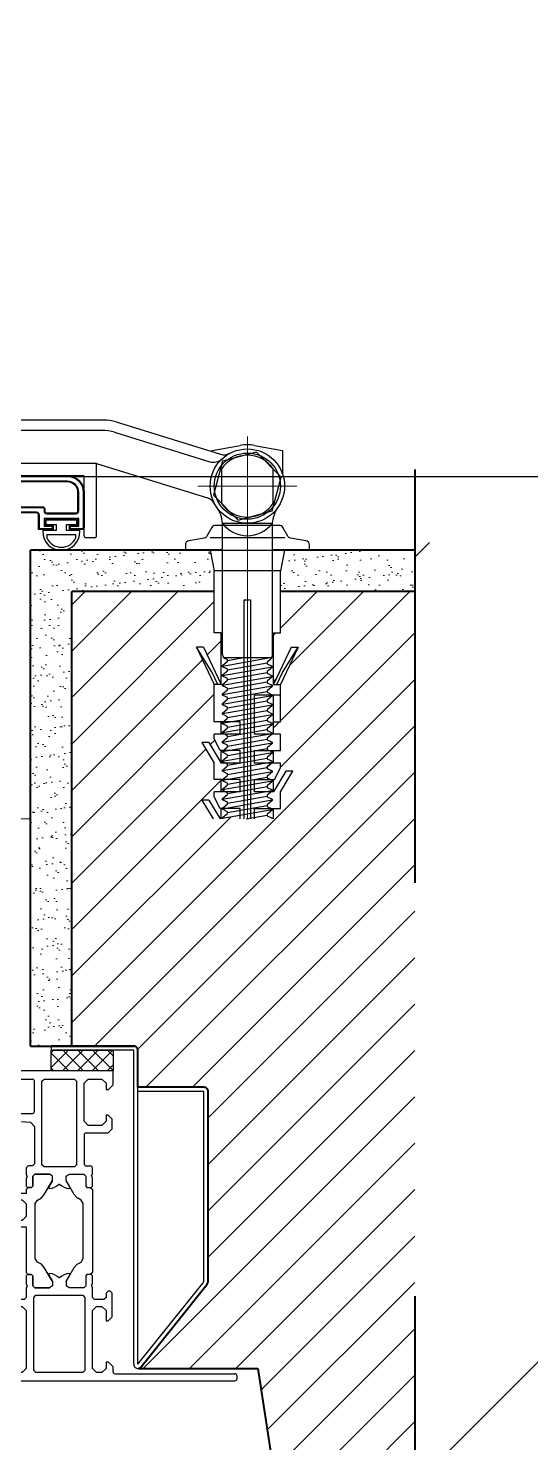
# Model space of a CAD drawing. Header units: millimetres. Extents: x 1251.1 to 1334.1, y 1577.6 to 1641.3.
# Drawn here: x 1278.0743 to 1278.1958, y 1620.3257 to 1620.668 of the extents above; entities that cross this region are included whole.
import ezdxf

# ---------------------------------------------------------------- set-up
doc = ezdxf.new("R2010")
doc.units = ezdxf.units.MM
doc.linetypes.add('ACAD_ISO02W100', pattern=[15, 12, -3])
doc.linetypes.add('TRATTOPUNTO', pattern=[1, 0.5, -0.25, 0, -0.25])
doc.layers.add('MONTANTI sezioni - windows structure section', color=2, linetype='Continuous')
doc.layers.add('MURATURA', color=140, linetype='Continuous')
for name, color, linetype, lineweight in [('MURATURA sezioni - section wall', 7, 'Continuous', 40), ('PROIEZIONI finissime - fine lines', 251, 'Continuous', 9), ('SEZIONI medie - small section', 2, 'Continuous', 25), ('TRATTEGGIO - hatch', 252, 'Continuous', 20)]:
    doc.layers.add(name, color=color, linetype=linetype, lineweight=lineweight)

# ---------------------------------------------------------------- blocks, each defined once
blk = doc.blocks.new('199120')
at = {"layer": 'MONTANTI sezioni - windows structure section', "linetype": 'Continuous'}
for p, q in [((-30, 74.49993897000002), (-30, 73.79992676)), ((26, 74.99993897000002), (-29.5, 74.99993897000002)), ((-0.5, 73.29992676), (-29.5, 73.29992676)), ((0, 72.79992676), (0, 71.59997558999999)), ((1.700012209999997, 71.99993897000002), (2.700012209999997, 72.99993897000002)), ((1.700012209999997, 70.5), (1.700012209999997, 71.99993897000002)), ((2.700012209999997, 72.99993897000002), (4, 72.99993897000002)), ((4, 72.99993897000002), (5, 71.99993897000002)), ((5, 71.99993897000002), (5, 65.99993897000002)), ((6.799987790000003, 72.49993897000002), (7.299987790000003, 72.99993897000002)), ((6.799987790000003, 54.79998778999999), (6.799987790000003, 72.49993897000002)), ((7.299987790000003, 72.99993897000002), (18.70001221, 72.99993897000002)), ((18.70001221, 72.99993897000002), (19.20001221, 72.49993897000002)), ((19.20001221, 72.49993897000002), (19.20001221, 54.79998778999999)), ((21, 71.99993897000002), (22, 72.99993897000002)), ((21, 66), (21, 71.99993897000002)), ((22, 72.99993897000002), (23.29998779, 72.99993897000002)), ((23.29998779, 72.99993897000002), (24.29998779, 71.99993897000002)), ((24.29998779, 71.99993897000002), (24.29998779, 70.49993897000002)), ((26, 71.59991455), (26, 74.99993897000002)), ((0, 71.59991455), (1.100036619999997, 70.49993897000002)), ((1.09997559, 70.5), (1.700012209999997, 70.5)), ((24.29998779, 70.5), (24.89996338, 70.5)), ((24.89996338, 70.5), (25.99993897, 71.60003661999997)), ((5, 66), (5, 65)), ((21, 65), (21, 66)), ((5, 65), (5, 58)), ((21, 58), (21, 65)), ((1.200012209999997, 60.5), (0.200012209999997, 59.5)), ((0.200012209999997, 59.5), (0.200012209999997, 53.80004882999998)), ((1.700012209999997, 60.5), (1.200012209999997, 60.5)), ((1.700012209999997, 58), (1.700012209999997, 60.5)), ((24.79998779, 60.5), (24.29998779, 60.5)), ((24.29998779, 60.5), (24.29998779, 58)), ((25.79998779, 59.5), (24.79998779, 60.5)), ((25.79998779, 53.79998778999999), (25.79998779, 59.5)), ((2.700012209999997, 57), (1.700012209999997, 58)), ((1.700012209999997, 54.79998778999999), (2.200012209999997, 55.29998778999999)), ((1.700012209999997, 53.79998778999999), (1.700012209999997, 54.79998778999999)), ((2.200012209999997, 55.29998778999999), (4.5, 55.29998778999999)), ((4, 57), (2.700012209999997, 57)), ((5, 58), (4, 57)), ((4.5, 55.29998778999999), (5, 54.79998778999999)), ((5, 54.79998778999999), (5, 52.5)), ((7.299987790000003, 54.29998778999999), (6.799987790000003, 54.79998778999999)), ((19.20001221, 54.79998778999999), (18.70001221, 54.29998778999999)), ((22, 57), (21, 58)), ((21, 54.79998778999999), (21.5, 55.29998778999999)), ((21, 52.5), (21, 54.79998778999999)), ((21.5, 55.29998778999999), (23.79998779, 55.29998778999999)), ((23.29998779, 57), (22, 57)), ((24.29998779, 58), (23.29998779, 57)), ((23.79998779, 55.29998778999999), (24.29998779, 54.79998778999999)), ((24.29998779, 54.79998778999999), (24.29998779, 53.79998778999999)), ((0.200012209999997, 53.79998778999999), (0.700012209999997, 53.29998778999999)), ((0.700012209999997, 53.29998778999999), (1.200012209999997, 53.29998778999999)), ((1.200012209999997, 53.29998778999999), (1.700012209999997, 53.79998778999999)), ((5, 52.5), (5.200012209999997, 51.77001953000001)), ((5.200012209999997, 51.77001953000001), (5, 51.50006103999999)), ((5, 51.5), (5, 49.59997558999999)), ((6.59997559, 52), (7.09997559, 52.5)), ((6.59997559, 52), (7.09997559, 52.5)), ((6.59997559, 49.59997558999999), (6.59997559, 52)), ((6.59997559, 49.59997558999999), (6.59997559, 52)), ((7.09997559, 52.5), (10.63995360999999, 52.5)), ((7.09997559, 52.5), (10.63995360999999, 52.5)), ((18.70001221, 54.29998778999999), (7.299987790000003, 54.29998778999999)), ((10.64001465, 52.5), (11.34002685999999, 52.04998778999999)), ((11.33996582, 50.96997069999998), (11.33996582, 52.04998778999999)), ((14.65997315, 52.04998778999999), (15.35998535, 52.5)), ((14.65997315, 50.96997069999998), (14.65997315, 52.04998778999999)), ((18.89996338, 52.5), (15.35992432, 52.5)), ((15.35998535, 52.5), (18.89996338, 52.5)), ((18.89996338, 52.5), (19.39996338, 52)), ((19.39996338, 52), (18.89996338, 52.5)), ((19.39996338, 52), (19.39996338, 49.59997558999999)), ((19.39996338, 49.59997558999999), (19.39996338, 52)), ((20.79998779, 52.22998046999999), (21, 52.5)), ((21, 51.5), (20.79998779, 52.22998046999999)), ((21, 49.59997558999999), (21, 51.5)), ((24.29998779, 53.79998778999999), (24.79998779, 53.29998778999999)), ((24.79998779, 53.29998778999999), (25.29998779, 53.29998778999999)), ((25.29998779, 53.29998778999999), (25.79998779, 53.79998778999999)), ((5, 49.59997558999999), (5.300048829999994, 49.29998778999999)), ((5, 48.79998778999999), (5.5, 49.29998778999999)), ((5, 28.70001221000001), (5, 48.79998778999999)), ((5.299987790000003, 49.29998778999999), (6.299987790000003, 49.29998778999999)), ((5.5, 49.29998778999999), (6.299987790000003, 49.29998778999999)), ((6.299987790000003, 49.29998778999999), (6.59997559, 49.59997558999999)), ((6.299987790000003, 49.29998778999999), (6.59997559, 49.59997558999999)), ((11.33996582, 50.96997069999998), (9.380004880000001, 47.56994629000002)), ((11.33996582, 50.96997069999998), (10.45996094, 49.44995117000002)), ((10.45996094, 49.44995117000002), (10.45996094, 49.14990233999998)), ((10.45996094, 49.15002442000002), (10.7199707, 49.00006103999999)), ((10.7199707, 49), (11.25994873, 49.14001465000001)), ((11.26000977, 49.14001465000001), (11.84997559, 49.38000488)), ((11.84997559, 49.38000488), (12.41998291, 49.70001221000001)), ((12.41998291, 49.69995117000002), (12.93994141, 50.07995605999997)), ((12.94000244, 50.07995605999997), (13.05999756, 50.07995605999997)), ((13.05999756, 50.07995605999997), (13.58001709, 49.69995117000002)), ((13.58001709, 49.69995117000002), (14.15002441, 49.37994385000002)), ((14.14996338, 49.38000488), (14.73999023, 49.14001465000001)), ((14.65997315, 50.96997069999998), (16.61999512, 47.56994629000002)), ((15.53997803, 49.44995117000002), (14.65997315, 50.96990966999999)), ((14.73999023, 49.14001465000001), (15.2800293, 49.00006103999999)), ((15.27996826, 49), (15.53997803, 49.15002442000002)), ((15.53997803, 49.15002442000002), (15.53997803, 49.45007323999999)), ((19.39996338, 49.59997558999999), (19.69995117, 49.29998778999999)), ((19.70001221, 49.29998778999999), (19.40002441, 49.59997558999999)), ((19.70001221, 49.29998778999999), (20.70001221, 49.29998778999999)), ((20.5, 49.29998778999999), (19.70001221, 49.29998778999999)), ((21, 48.79998778999999), (20.5, 49.29998778999999)), ((20.70001221, 49.29998778999999), (21, 49.59997558999999)), ((21, 37.69995117000002), (21, 48.79992676000001)), ((7.700012209999997, 46.25), (7.200012209999997, 45.39001465000001)), ((7.200012209999997, 45.39001465000001), (7.200012209999997, 32.11004638999998)), ((8.669982910000002, 46.77001953000001), (7.700012209999997, 46.25006103999999)), ((9.380004880000001, 47.56994629000002), (8.670043949999993, 46.76989745999998)), ((16.61999512, 47.56994629000002), (17.33001709, 46.76989745999998)), ((17.33001709, 46.77001953000001), (18.30004883, 46.25006103999999)), ((18.29999541999999, 46.25), (18.79999541999999, 45.39001465000001)), ((18.79999541999999, 45.39001465000001), (18.79999541999999, 32.11004638999998)), ((25.29998779, 37.69995117000002), (21, 37.69995117000002)), ((25.79998779, 37.19995117000002), (25.29998779, 37.69995117000002)), ((21, 35.19995117000002), (22, 36.19995117000002)), ((21, 32.20001221000001), (21, 35.20001221000001)), ((22, 36.19995117000002), (24.29998779, 36.19995117000002)), ((24.29998779, 36.19995117000002), (24.29998779, 35.19995117000002)), ((24.29998779, 35.19995117000002), (25.05999756, 35.39990233999998)), ((25.05999756, 35.40002442000002), (25.79998779, 36.37005614999998)), ((25.79998779, 36.36999512), (25.79998779, 37.20001221000001)), ((7.200012209999997, 32.10998534999999), (7.700012209999997, 31.25)), ((7.700012209999997, 31.25), (8.670043949999993, 30.72998046999999)), ((18.29998779, 31.25), (17.33001709, 30.72998046999999)), ((18.79998779, 32.10998534999999), (18.29998779, 31.25)), ((22, 31.20001221000001), (21, 32.20001221000001)), ((24.29998779, 31.20001221000001), (22, 31.20001221000001)), ((25.05999756, 32), (24.29998779, 32.20001221000001)), ((24.29998779, 32.20001221000001), (24.29998779, 31.20001221000001)), ((25.79998779, 31.02996825999998), (25.05999756, 32)), ((25.79998779, 30.20001221000001), (25.79998779, 31.03002930000002)), ((5.5, 28.20001221000001), (5, 28.70001221000001)), ((5.299987790000003, 28.20001221000001), (5, 27.90002442000002)), ((5, 27.89996337999997), (5, 26)), ((6.299987790000003, 28.20001221000001), (5.299987790000003, 28.20001221000001)), ((6.299987790000003, 28.20001221000001), (5.499938970000002, 28.20001221000001)), ((6.59997559, 27.89996337999997), (6.299987790000003, 28.19995117000002)), ((6.59997559, 27.89996337999997), (6.299987790000003, 28.19995117000002)), ((6.59997559, 25.5), (6.59997559, 27.89996337999997)), ((6.59997559, 25.5), (6.59997559, 27.89996337999997)), ((8.669982910000002, 30.72998046999999), (9.380004880000001, 29.92999268)), ((9.380004880000001, 29.92999268), (11.34002685999999, 26.52996825999998)), ((10.7199707, 28.5), (10.45996094, 28.34997558999999)), ((10.45996094, 28.34997558999999), (10.45996094, 28.04998778999999)), ((10.45996094, 28.04998778999999), (11.33996582, 26.52996825999998)), ((11.26000977, 28.35998534999999), (10.7199707, 28.5)), ((11.84997559, 28.11999512), (11.25994873, 28.35998534999999)), ((12.41998291, 27.79998778999999), (11.84997559, 28.11999512)), ((12.94000244, 27.41998290999999), (12.41998291, 27.79998778999999)), ((13.05999756, 27.41998290999999), (12.94000244, 27.41998290999999)), ((13.58001709, 27.79998778999999), (13.05999756, 27.41998290999999)), ((14.14996338, 28.11999512), (13.57995606, 27.79998778999999)), ((14.73999023, 28.35998534999999), (14.15002441, 28.11999512)), ((16.61999512, 29.92999268), (14.65997315, 26.52996825999998)), ((14.65997315, 26.52996825999998), (15.53997803, 28.04998778999999)), ((15.27996826, 28.5), (14.73999023, 28.35998534999999)), ((15.53997803, 28.34997558999999), (15.27996826, 28.5)), ((15.53997803, 28.04998778999999), (15.53997803, 28.34997558999999)), ((17.33001709, 30.72998046999999), (16.62005615, 29.92999268)), ((19.39996338, 27.89996337999997), (19.69995117, 28.19995117000002)), ((19.39996338, 27.89996337999997), (19.39996338, 25.5)), ((19.39996338, 25.5), (19.39996338, 27.89996337999997)), ((19.70001221, 28.20001221000001), (19.40002441, 27.90002442000002)), ((20.70001221, 28.20001221000001), (19.70001221, 28.20001221000001)), ((19.70001221, 28.20001221000001), (20.50006104, 28.20001221000001)), ((20.5, 28.20001221000001), (21, 28.70001221000001)), ((21, 27.89996337999997), (20.70001221, 28.19995117000002)), ((21, 28.70001221000001), (21, 29.70001221000001)), ((21, 29.70001221000001), (25.29998779, 29.70001221000001)), ((21, 26), (21, 27.89996337999997)), ((25.29998779, 29.70001221000001), (25.79998779, 30.20001221000001)), ((5, 26), (5.200012209999997, 25.26995849999997)), ((5.200012209999997, 25.26995849999997), (5, 25)), ((5, 25), (5, 23.5)), ((7.09997559, 25), (6.59997559, 25.5)), ((7.09997559, 25), (6.59997559, 25.5)), ((10.64001465, 25), (7.100036619999997, 25)), ((10.64001465, 25), (7.100036619999997, 25)), ((11.33996582, 25.44995117000002), (10.63995360999999, 24.99993897000002)), ((11.33996582, 25.44995117000002), (10.63995360999999, 24.99993897000002)), ((11.33996582, 26.52996825999998), (11.33996582, 25.44995117000002)), ((11.33996582, 26.52996825999998), (11.33996582, 25.44995117000002)), ((14.65997315, 26.52996825999998), (14.65997315, 25.44995117000002)), ((14.65997315, 25.44995117000002), (15.35998535, 24.99993897000002)), ((18.89996338, 25), (15.35992432, 25)), ((15.35998535, 25), (18.89996338, 25)), ((19.39996338, 25.5), (18.89996338, 25)), ((18.89996338, 25), (19.39996338, 25.5)), ((20.79998779, 25.72998046999999), (21, 26)), ((21, 25), (20.79998779, 25.72998046999999)), ((21, 23.5), (21, 25)), ((6.5, 23), (5.5, 23)), ((7, 15.5), (7, 22.5)), ((8.799987790000003, 22.69995117000002), (9.299987790000003, 23.19995117000002)), ((8.799987790000003, 2.5), (8.799987790000003, 22.69995117000002)), ((9.299987790000003, 23.19995117000002), (16.70001221, 23.19995117000002)), ((16.70001221, 23.19995117000002), (17.20001221, 22.69995117000002)), ((17.20001221, 22.69995117000002), (17.20001221, 2.499938970000017)), ((19, 22.5), (19.5, 23)), ((19, 13.42999268), (19, 22.5)), ((19.5, 23), (20.5, 23)), ((20.5, 23), (21, 23.5)), ((1.200012209999997, 15), (0.200012209999997, 14)), ((0.200012209999997, 14), (0.200012209999997, 11.69995117000002)), ((6.5, 15), (1.200012209999997, 15)), ((41.39996338, 15), (40.89996338, 14.29998778999999)), ((40.89996338, 14.29998778999999), (41.39996338, 13.79998778999999)), ((41.39996338, 13.79998778999999), (41.89996338, 13.79998778999999)), ((44.20001221, 15), (41.40002441, 15)), ((41.89996338, 13.79998778999999), (42.39996338, 13.29998778999999)), ((43.70001221, 12.5), (43.70001221, 14)), ((43.70001221, 14), (44.70001221, 14)), ((44.70001221, 14.5), (44.20001221, 15)), ((44.70001221, 14), (44.70001221, 14.5)), ((49.20001221, 15), (48.70001221, 14.5)), ((48.70001221, 14.5), (48.70001221, 14)), ((48.70001221, 14), (49.70001221, 14)), ((50.5, 15), (49.20001221, 15)), ((49.70001221, 14), (49.70001221, 12.5)), ((51, 14.5), (50.5, 15)), ((51, 0.5), (51, 14.5)), ((0.200012209999997, 11.69995117000002), (1.200012209999997, 10.69995117000002)), ((1.200012209999997, 10.69995117000002), (1.700012209999997, 10.69995117000002)), ((1.700012209999997, 12.19995117000002), (2.700012209999997, 13.19995117000002)), ((1.700012209999997, 10.69995117000002), (1.700012209999997, 12.19995117000002)), ((2.700012209999997, 13.19995117000002), (6, 13.19995117000002)), ((6, 13.19995117000002), (7, 12.19995117000002)), ((7, 12.19995117000002), (7, 2.999938970000017)), ((19.92999268, 12.42999268), (19, 13.42999268)), ((48.70001221, 10.29998778999999), (19.5, 10.29998778999999)), ((26, 12), (19.92999268, 12.42999268)), ((41.89996338, 12), (25.99993897, 12)), ((42.39996338, 12.5), (41.89996338, 12)), ((42.39996338, 13.29998778999999), (42.39996338, 12.5)), ((44.70001221, 11.5), (43.70001221, 12.5)), ((48.70001221, 11.5), (44.70001221, 11.5)), ((49.70001221, 12.5), (48.70001221, 11.5)), ((19, 9.799987789999989), (19, 2.5)), ((49.20001221, 2.5), (49.20001221, 9.799987789999989)), ((1.09997559, 4.5), (0, 3.399963379999974)), ((1.700012209999997, 4.5), (1.100036619999997, 4.5)), ((1.700012209999997, 3), (1.700012209999997, 4.5)), ((0, 3.399963379999974), (0, 0)), ((0, 0), (50.5, 0)), ((2.700012209999997, 2), (1.700012209999997, 3)), ((6, 2), (2.700012209999997, 2)), ((7, 3), (6, 2)), ((9.299987790000003, 2), (8.799987790000003, 2.5)), ((16.70001221, 2), (9.299987790000003, 2)), ((17.20001221, 2.5), (16.70001221, 2)), ((48.70001221, 2), (19.5, 2)), ((50.5, 0), (51, 0.5))]:
    blk.add_line(p, q, dxfattribs=at)
for centre, start, end in [((-29.5, 74.49993897000002), 90, 180), ((-29.5, 73.79992676), 180, 270), ((-0.5, 72.79992676), 0, 90), ((5.5, 23.5), 180, 270), ((6.5, 22.5), 0, 90), ((6.5, 15.5), 270, 0), ((19.5, 9.799987789999989), 90, 180), ((48.70001221, 9.799987789999989), 0, 90), ((19.5, 2.5), 180, 270), ((48.70001221, 2.5), 270, 0)]:
    blk.add_arc(centre, 0.5, start, end, dxfattribs=at)

msp = doc.modelspace()

# ---------------------------------------------------------------- hatches: boundary and pattern name
h = msp.add_hatch()
h.set_pattern_fill('GRASS', color=256, scale=0.05399999999999999)
h.set_pattern_definition([(90, (0, 0), (-0.9698676609599999, 0.9698676609599999), [0.257175, -1.68256032192]), (45, (0, 0), (-0.9698676610754683, 0.9698676610754684), [0.257175, -1.114425]), (135, (0, 0), (-0.9698676610754684, -0.9698676610754683), [0.257175, -1.114425])])
h.paths.add_polyline_path([(1288.156753483145, 1623.663419884172), (1271.814513092768, 1623.663419884172), (1271.653388966745, 1615.164947138083), (1275.156753483145, 1615.164947138083), (1275.156753483145, 1616.859523159729), (1275.156753483145, 1618.059523159729), (1275.156753483145, 1620.559523159729), (1288.156753483145, 1620.559523159729)])
h = msp.add_hatch()
h.set_pattern_fill('GRASS', color=256, scale=10)
h.set_pattern_definition([(90, (0, 0), (-179.6051224, 179.6051224), [47.625, -311.5852448]), (45, (0, 0), (-179.605122421383, 179.6051224213831), [47.625, -206.375]), (135, (0, 0), (-179.6051224213831, -179.605122421383), [47.625, -206.375])])
h.paths.add_polyline_path([(1288.156753483145, 1623.663419884172), (1271.814513092768, 1623.663419884172), (1271.653388966745, 1615.164947138083), (1275.156753483145, 1615.164947138083), (1275.156753483145, 1616.859523159729), (1275.156753483145, 1618.059523159729), (1275.156753483145, 1620.559523159729), (1288.156753483145, 1620.559523159729)])
at = {"layer": 'MURATURA', "linetype": 'ACAD_ISO02W100'}
h = msp.add_hatch(dxfattribs=at)
h.set_pattern_fill('ANSI35', color=3, scale=0.05)
h.set_pattern_definition([(45, (0, 0), (-0.2245064030267288, 0.2245064030267289), []), (45, (0.2245065000000001, 0), (-0.2245064030267288, 0.2245064030267289), [0.396875, -0.079375, 0, -0.079375])])
h.paths.add_polyline_path([(1275.456753483145, 1620.259523159729), (1275.156753483145, 1620.259523159729), (1275.156753483145, 1618.059523159729), (1275.456753483145, 1618.059523159729)])
h.paths.add_polyline_path([(1276.781753483145, 1620.559523159729), (1275.456753483145, 1620.559523159729), (1275.456753483146, 1620.259523159729), (1276.781753483145, 1620.259523159729)])
h.paths.add_polyline_path([(1280.158173709271, 1620.559523159729), (1278.167753483145, 1620.559523159729), (1278.167753483145, 1620.259523159729), (1279.606753483145, 1620.259523159729), (1280.158173709271, 1620.259523159729)])
h.paths.add_polyline_path([(1283.631753483143, 1620.559523159729), (1280.458173709271, 1620.559523159729), (1280.458173709271, 1620.259523159729), (1283.631753483143, 1620.259523159729)])
h.paths.add_polyline_path([(1285.781753483143, 1620.559523159729), (1283.931753483144, 1620.559523159729), (1283.931753483144, 1620.259523159729), (1285.781753483143, 1620.259523159729)])
h.paths.add_polyline_path([(1287.856753483143, 1620.559523159729), (1286.081753483143, 1620.559523159729), (1286.081753483143, 1620.259523159729), (1287.856753483143, 1620.259523159729)])
h.paths.add_polyline_path([(1280.383173709271, 1620.25952315973), (1280.233173709271, 1620.25952315973), (1280.233173709271, 1618.659523159729), (1280.383173709271, 1618.659523159729)])
h.paths.add_polyline_path([(1280.383173709271, 1617.45952315973), (1280.233173709272, 1617.45952315973), (1280.233173709272, 1615.859523159729), (1280.383173709271, 1615.85952315973)])
h.paths.add_polyline_path([(1280.383173709271, 1615.709523159729), (1280.233173709272, 1615.709523159729), (1280.233173709272, 1613.826963596457), (1280.383173709272, 1613.826963596457)])
h.paths.add_polyline_path([(1280.383173709271, 1615.85952315973), (1280.233173709272, 1615.859523159729), (1280.153173709272, 1615.859523159729), (1280.153173709272, 1615.709523159729), (1280.233173709271, 1615.709523159729), (1280.383173709271, 1615.709523159729)])
h.paths.add_polyline_path([(1281.508173709271, 1615.859523159729), (1280.383173709271, 1615.859523159729), (1280.383173709271, 1615.709523159729), (1281.508173709271, 1615.709523159729)])
h.paths.add_polyline_path([(1277.310609542106, 1615.859523159729), (1275.456753483145, 1615.859523159729), (1275.456753483145, 1615.709523159729), (1277.310609542106, 1615.709523159729)])
h.paths.add_polyline_path([(1278.176753483145, 1615.859523159729), (1277.310609542106, 1615.859523159729), (1277.310609542106, 1615.709523159729), (1278.176753483145, 1615.709523159729)])
h.paths.add_polyline_path([(1275.456753483145, 1616.859523159729), (1275.156753483145, 1616.859523159729), (1275.156753483145, 1615.934523159729), (1275.456753483145, 1615.934523159729)])
h.paths.add_polyline_path([(1283.856753483144, 1617.909523159729), (1286.931753483143, 1617.909523159729), (1286.931753483143, 1618.059523159729), (1286.909148277949, 1618.059523159729), (1286.909450120737, 1618.032856531348), (1286.91497027966, 1618.032919014694), (1286.915032763006, 1618.027398855775), (1286.870871491659, 1618.026898989009), (1286.826710220312, 1618.026399122243), (1286.826647736966, 1618.031919281162), (1286.848728372636, 1618.032169214545), (1286.848418750025, 1618.059523159729), (1286.006753483143, 1618.059523159729), (1286.006753483143, 1620.259523159729), (1285.856753483143, 1620.259523159729), (1285.856753483143, 1618.059523159729), (1283.856753483144, 1618.059523159729), (1283.856753483144, 1618.340201350647), (1283.856308598813, 1618.340200792494), (1283.856336302997, 1618.318118759736), (1283.850815794805, 1618.31811183369), (1283.850788090622, 1618.340193866449), (1283.795583008717, 1618.340124605991), (1283.7956107129, 1618.318042573232), (1283.790090204709, 1618.318035647187), (1283.790038154354, 1618.359523159729), (1283.706753483144, 1618.359523159729), (1283.706753483144, 1616.835528084625), (1283.790042139371, 1616.835528084625), (1283.795562651907, 1616.835528084625), (1283.795562651907, 1616.813446034488), (1283.850767777259, 1616.813446034488), (1283.850767777259, 1616.818966547012), (1283.850767777259, 1616.835528084625)])
h.paths.add_polyline_path([(1283.856753483144, 1620.259523159729), (1283.706753483144, 1620.259523159729), (1283.706753483144, 1619.159523159729), (1283.789034472005, 1619.159523159729), (1283.788995889475, 1619.190275941274), (1283.788940481108, 1619.234440006799), (1283.7944609893, 1619.234446932844), (1283.794488693483, 1619.212364900086), (1283.849693775388, 1619.212434160544), (1283.849686849342, 1619.217954668723), (1283.849666071204, 1619.234516193302), (1283.856753483144, 1619.23452508519)], flags=0)
h.paths.add_polyline_path([(1283.906555309423, 1610.859523159729), (1283.731753483145, 1610.859523159729), (1283.731753483145, 1610.559523159729), (1283.906555309423, 1610.559523159729)])
h.paths.add_polyline_path([(1280.383173709272, 1611.751262682027), (1280.153173709272, 1611.751262682027), (1280.153173709272, 1610.859523159729), (1280.383173709272, 1610.859523159729)])
h.paths.add_polyline_path([(1280.153173709272, 1612.02623653078), (1280.083173709272, 1612.02623653078), (1280.083173709272, 1611.751262682027), (1280.153173709272, 1611.751262682027)])
h.paths.add_polyline_path([(1280.153173709272, 1611.751262682027), (1280.083173709272, 1611.751262682027), (1280.083173709272, 1610.859523159729), (1280.153173709272, 1610.859523159729)])
h.paths.add_polyline_path([(1280.383173709272, 1612.02623653078), (1280.153173709272, 1612.02623653078), (1280.153173709272, 1611.751262682027), (1280.383173709272, 1611.751262682027)])
at = {"layer": 'TRATTEGGIO - hatch'}
h = msp.add_hatch(dxfattribs=at)
h.set_pattern_fill('AR-SAND', color=256, scale=9.99999999999999e-05, style=0)
h.set_pattern_definition([(37.50000000000001, (1271.22220995671, 1620.542858756383), (-0.0001600031295984044, 0.004894132373293419), [0, -0.003860799999999997, 0, -0.004317999999999996, 0, -0.004127499999999997]), (7.499999999999998, (1271.22220995671, 1620.542858756383), (0.004495232831380022, 0.007168251005683537), [0, -0.002082799999999999, 0, -0.003479799999999997, 0, -0.001333499999999999]), (327.5, (1271.21908575671, 1620.542858756383), (0.007909923702414572, 1.43718467854569e-05), [0, -0.001269999999999999, 0, -0.004571999999999996, 0, -0.005968999999999996]), (317.5, (1271.21908575671, 1620.542858756383), (0.007635564524722966, 0.00222929323257216), [0, -0.0006349999999999995, 0, -0.002997199999999997, 0, -0.003428999999999997])])
h.paths.add_polyline_path([(1278.084753483146, 1620.421717224021), (1278.074753483145, 1620.421717224021), (1278.074753483145, 1620.541717224021), (1278.118253483146, 1620.541717224021), (1278.119253483145, 1620.536717224021), (1278.119253483145, 1620.531717224021), (1278.084753483146, 1620.531717224021)])
h.paths.add_polyline_path([(1278.167753483145, 1620.541717224021), (1278.167753483145, 1620.531717224021), (1278.135253483145, 1620.531717224021), (1278.135253483145, 1620.536717224021), (1278.136253483145, 1620.541717224021), (1278.142253483145, 1620.541717224021)])
h = msp.add_hatch(dxfattribs=at)
h.set_pattern_fill('ANSI31', color=256, scale=0.0025, style=0)
h.set_pattern_definition([(45, (844.3292674097394, 841.381119670283), (-0.005612660075668221, 0.005612660075668221), [])])
h.paths.add_polyline_path([(1278.167753483145, 1620.289360570272), (1278.138140684804, 1620.289360570272), (1278.129753483145, 1620.343725070764), (1278.100878510805, 1620.343725070764, 0.1952256424290443), (1278.101534666018, 1620.344092921755), (1278.117534666018, 1620.364113553823, 0.1701742515066235), (1278.117753483145, 1620.364737856089), (1278.117753483145, 1620.41074850457, 0.4142135623730951), (1278.116753483145, 1620.41174850457), (1278.100753483145, 1620.41174850457), (1278.100753483145, 1620.420717224021, 0.4142135623730284), (1278.099753483145, 1620.421717224021), (1278.084753483146, 1620.421717224021), (1278.084753483146, 1620.531717224021), (1278.119253483145, 1620.531717224021), (1278.119253483145, 1620.521717224021), (1278.120953483146, 1620.521717224021), (1278.120953483146, 1620.509217224021), (1278.116653483145, 1620.518217224021), (1278.114953483145, 1620.518217224021), (1278.119253483145, 1620.509217224021), (1278.119253483145, 1620.500217224021), (1278.120953483146, 1620.500217224021), (1278.120953483146, 1620.497217224021), (1278.119253483145, 1620.497217224021), (1278.119253483145, 1620.496050557354), (1278.120653483145, 1620.493217224021), (1278.120953483146, 1620.493217224021), (1278.120953483146, 1620.490217224021), (1278.117953483145, 1620.495217224021), (1278.116253483145, 1620.495217224021), (1278.119253483145, 1620.490217224021), (1278.119253483145, 1620.486217224021), (1278.120953483146, 1620.486217224021), (1278.120953483146, 1620.483217224021), (1278.119253483145, 1620.483217224021), (1278.119253483145, 1620.482050557354), (1278.120653483145, 1620.479217224021), (1278.121253483145, 1620.479217224021), (1278.121253483145, 1620.479017224021), (1278.122453483145, 1620.478428816398), (1278.122453483145, 1620.478028816398), (1278.121253483145, 1620.477017224021), (1278.121253483145, 1620.476867224021), (1278.127253483146, 1620.477925185905), (1278.127253483146, 1620.476775185905), (1278.132053483145, 1620.477621555412), (1278.132053483145, 1620.477821555412), (1278.133253483145, 1620.478833147789), (1278.133253483145, 1620.479217224021), (1278.135253483145, 1620.479217224021), (1278.135253483145, 1620.483217224021), (1278.138253483145, 1620.488217224021), (1278.136553483145, 1620.488217224021), (1278.133553483145, 1620.483217224021), (1278.133553483145, 1620.486217224021), (1278.133853483145, 1620.486217224021), (1278.135253483145, 1620.489050557354), (1278.135253483145, 1620.490217224021), (1278.133553483145, 1620.490217224021), (1278.133553483145, 1620.493217224021), (1278.135253483145, 1620.493217224021), (1278.135253483145, 1620.497217224021), (1278.133553483145, 1620.497217224021), (1278.133553483145, 1620.500217224021), (1278.135253483145, 1620.500217224021), (1278.135253483145, 1620.509217224021), (1278.139553483145, 1620.518217224021), (1278.137853483145, 1620.518217224021), (1278.133553483145, 1620.509217224021), (1278.133553483145, 1620.521717224021), (1278.135253483145, 1620.521717224021), (1278.135253483145, 1620.531717224021), (1278.167753483145, 1620.531717224021)])
h = msp.add_hatch(dxfattribs=at)
h.set_pattern_fill('ANSI37', color=256, scale=0.0007999999999999992, angle=89.99999999999999, style=0)
h.set_pattern_definition([(135, (1279.101651677491, 1619.283144687991), (-0.00179605122421383, -0.001796051224213828), []), (225, (1279.101651677491, 1619.283144687991), (0.001796051224213828, -0.00179605122421383), [])])
h.paths.add_polyline_path([(1278.094753483145, 1620.420717224021), (1278.094753483145, 1620.415717224021), (1278.079753483145, 1620.415717224021), (1278.079753483145, 1620.420717224021)])

# ---------------------------------------------------------------- linework, layer by layer
at = {"layer": 'MONTANTI sezioni - windows structure section'}
for p, q in [((1278.092517511175, 1620.573217224021), (1278.027753483145, 1620.573217224021)), ((1278.092138819834, 1620.570717224021), (1278.038753483145, 1620.570717224021)), ((1278.0954790881, 1620.572768614607), (1278.120721293635, 1620.56494182407)), ((1278.095100396759, 1620.570268614606), (1278.118168172725, 1620.563116044267)), ((1278.118753483145, 1620.565872710804), (1278.125517001369, 1620.567065301551)), ((1278.118753483145, 1620.565551978381), (1278.118753483145, 1620.565872710804)), ((1278.128989964922, 1620.567065301551), (1278.135753483145, 1620.565872710804)), ((1278.135753483145, 1620.565872710804), (1278.135753483145, 1620.560175263912)), ((1278.090753483145, 1620.562717224021), (1278.067503483145, 1620.562717224021)), ((1278.090753483145, 1620.562717224021), (1278.117571852636, 1620.554401716082)), ((1278.090753483145, 1620.545217224021), (1278.090753483145, 1620.562717224021)), ((1278.087753483145, 1620.559717224021), (1278.069753483145, 1620.559717224021)), ((1278.087753483145, 1620.545217224021), (1278.087753483145, 1620.559717224021)), ((1278.121253483145, 1620.548217224021), (1278.133253483145, 1620.548217224021)), ((1278.121253483145, 1620.516440631617), (1278.121253483145, 1620.547629442002)), ((1278.133253483145, 1620.547629442002), (1278.133253483145, 1620.516098067858)), ((1278.090253483145, 1620.544717224021), (1278.088253483145, 1620.544717224021)), ((1278.136317712956, 1620.544717224021), (1278.118241286666, 1620.544717224021)), ((1278.118253483146, 1620.541717224021), (1278.119253483145, 1620.536717224021)), ((1278.136253483146, 1620.541717224021), (1278.135253483145, 1620.536717224021)), ((1278.119253483145, 1620.521717224021), (1278.119253483145, 1620.536717224021)), ((1278.135253483145, 1620.536717224021), (1278.119253483145, 1620.536717224021)), ((1278.135253483145, 1620.521717224021), (1278.135253483145, 1620.536717224021)), ((1278.126503483145, 1620.476717224021), (1278.126503483145, 1620.529717224021)), ((1278.126503483145, 1620.529717224021), (1278.128003483145, 1620.529717224021)), ((1278.128003483145, 1620.529717224021), (1278.128003483145, 1620.476717224021)), ((1278.120953483146, 1620.521717224021), (1278.119253483145, 1620.521717224021)), ((1278.120953483146, 1620.509217224021), (1278.120953483146, 1620.521717224021)), ((1278.133553483146, 1620.509217224021), (1278.133553483146, 1620.521717224021)), ((1278.133553483146, 1620.521717224021), (1278.135253483145, 1620.521717224021)), ((1278.116653483145, 1620.518217224021), (1278.114953483145, 1620.518217224021)), ((1278.114953483145, 1620.518217224021), (1278.119253483145, 1620.509217224021)), ((1278.118730037915, 1620.512091876829), (1278.114953483145, 1620.518217224021)), ((1278.116653483145, 1620.518217224021), (1278.120953483146, 1620.509217224021)), ((1278.137853483145, 1620.518217224021), (1278.133553483146, 1620.509217224021)), ((1278.139553483145, 1620.518217224021), (1278.135253483145, 1620.509217224021)), ((1278.135776928376, 1620.512091876829), (1278.139553483145, 1620.518217224021)), ((1278.137853483145, 1620.518217224021), (1278.139553483145, 1620.518217224021)), ((1278.121253483145, 1620.513667224021), (1278.132402790872, 1620.515633147789)), ((1278.121253483145, 1620.513817224021), (1278.122453483145, 1620.514828816398)), ((1278.121253483145, 1620.513517224021), (1278.121253483145, 1620.513817224021)), ((1278.122453483145, 1620.512928816398), (1278.121253483145, 1620.513517224021)), ((1278.121253483145, 1620.511367224021), (1278.133253483145, 1620.513483147789)), ((1278.121253483145, 1620.511517224021), (1278.122453483145, 1620.512528816398)), ((1278.133138835803, 1620.515633147789), (1278.121663593437, 1620.515633147789)), ((1278.122453483145, 1620.515228816398), (1278.121813221971, 1620.515542761861)), ((1278.122453483145, 1620.515028816398), (1278.12588081678, 1620.515633147789)), ((1278.122453483145, 1620.514828816398), (1278.122453483145, 1620.515228816398)), ((1278.122453483145, 1620.512728816398), (1278.132053483145, 1620.514421555412)), ((1278.122453483145, 1620.512528816398), (1278.122453483145, 1620.512928816398)), ((1278.132898016219, 1620.515333491428), (1278.132053483145, 1620.514621555412)), ((1278.132053483145, 1620.514621555412), (1278.132053483145, 1620.514221555412)), ((1278.132053483145, 1620.514221555412), (1278.133253483145, 1620.513633147789)), ((1278.133253483145, 1620.513333147789), (1278.132053483145, 1620.512321555412)), ((1278.133253483145, 1620.513633147789), (1278.133253483145, 1620.513333147789)), ((1278.120103483145, 1620.509217224021), (1278.118730037915, 1620.512091876829)), ((1278.119253483145, 1620.500217224021), (1278.119253483145, 1620.509217224021)), ((1278.120953483146, 1620.509217224021), (1278.119253483145, 1620.509217224021)), ((1278.121253483145, 1620.511217224021), (1278.121253483145, 1620.511517224021)), ((1278.122453483145, 1620.510628816398), (1278.121253483145, 1620.511217224021)), ((1278.121253483145, 1620.509067224021), (1278.133253483145, 1620.511183147789)), ((1278.121253483145, 1620.509217224021), (1278.122453483145, 1620.510228816398)), ((1278.121253483145, 1620.508917224021), (1278.121253483145, 1620.509217224021)), ((1278.122453483145, 1620.510428816398), (1278.132053483145, 1620.512121555412)), ((1278.122453483145, 1620.510228816398), (1278.122453483145, 1620.510628816398)), ((1278.122453483145, 1620.508128816398), (1278.132053483145, 1620.509821555413)), ((1278.132053483145, 1620.512321555412), (1278.132053483145, 1620.511921555412)), ((1278.132053483145, 1620.511921555412), (1278.133253483145, 1620.511333147789)), ((1278.133253483145, 1620.511033147789), (1278.132053483145, 1620.510021555413)), ((1278.132053483145, 1620.510021555413), (1278.132053483145, 1620.509621555412)), ((1278.132053483145, 1620.509621555412), (1278.133253483145, 1620.509033147789)), ((1278.133253483145, 1620.511333147789), (1278.133253483145, 1620.511033147789)), ((1278.133553483146, 1620.509217224021), (1278.135253483145, 1620.509217224021)), ((1278.134403483145, 1620.509217224021), (1278.135776928376, 1620.512091876829)), ((1278.135253483145, 1620.500217224021), (1278.135253483145, 1620.509217224021)), ((1278.122453483145, 1620.508328816398), (1278.121253483145, 1620.508917224021)), ((1278.121253483145, 1620.506767224021), (1278.133253483145, 1620.508883147789)), ((1278.121253483145, 1620.506917224021), (1278.122453483145, 1620.507928816398)), ((1278.121253483145, 1620.506617224021), (1278.121253483145, 1620.506917224021)), ((1278.122453483145, 1620.506028816398), (1278.121253483145, 1620.506617224021)), ((1278.121253483145, 1620.504467224021), (1278.133253483145, 1620.506583147789)), ((1278.121253483145, 1620.504617224021), (1278.122453483145, 1620.505628816398)), ((1278.122453483145, 1620.507928816398), (1278.122453483145, 1620.508328816398)), ((1278.122453483145, 1620.505828816398), (1278.132053483145, 1620.507521555412)), ((1278.122453483145, 1620.505628816398), (1278.122453483145, 1620.506028816398)), ((1278.129003483145, 1620.497217224021), (1278.129003483145, 1620.506717224021)), ((1278.129003483145, 1620.506717224021), (1278.135253483145, 1620.506717224021)), ((1278.133253483145, 1620.508733147789), (1278.132053483145, 1620.507721555412)), ((1278.132053483145, 1620.507721555412), (1278.132053483145, 1620.507321555413)), ((1278.132053483145, 1620.507321555413), (1278.133253483145, 1620.506733147789)), ((1278.133253483145, 1620.506433147789), (1278.132053483145, 1620.505421555412)), ((1278.133253483145, 1620.509033147789), (1278.133253483145, 1620.508733147789)), ((1278.133253483145, 1620.506733147789), (1278.133253483145, 1620.506433147789)), ((1278.133553483146, 1620.497217224021), (1278.133553483146, 1620.506717224021)), ((1278.121253483145, 1620.504317224021), (1278.121253483145, 1620.504617224021)), ((1278.122453483145, 1620.503728816398), (1278.121253483145, 1620.504317224021)), ((1278.121253483145, 1620.502167224021), (1278.133253483145, 1620.504283147789)), ((1278.121253483145, 1620.502317224021), (1278.122453483145, 1620.503328816398)), ((1278.121253483145, 1620.502017224021), (1278.121253483145, 1620.502317224021)), ((1278.122453483145, 1620.503528816398), (1278.132053483145, 1620.505221555412)), ((1278.122453483145, 1620.503328816398), (1278.122453483145, 1620.503728816398)), ((1278.122453483145, 1620.501228816398), (1278.132053483145, 1620.502921555412)), ((1278.132053483145, 1620.505421555412), (1278.132053483145, 1620.505021555412)), ((1278.132053483145, 1620.505021555412), (1278.133253483145, 1620.504433147789)), ((1278.133253483145, 1620.504133147789), (1278.132053483145, 1620.503121555412)), ((1278.132053483145, 1620.503121555412), (1278.132053483145, 1620.502721555412)), ((1278.132053483145, 1620.502721555412), (1278.133253483145, 1620.502133147789)), ((1278.133253483145, 1620.504433147789), (1278.133253483145, 1620.504133147789)), ((1278.125503483145, 1620.500217224021), (1278.119253483145, 1620.500217224021)), ((1278.120953483146, 1620.497217224021), (1278.120953483146, 1620.500217224021)), ((1278.122453483145, 1620.501428816397), (1278.121253483145, 1620.502017224021)), ((1278.121253483145, 1620.499867224021), (1278.133253483145, 1620.501983147789)), ((1278.121253483145, 1620.500017224021), (1278.122453483145, 1620.501028816398)), ((1278.121253483145, 1620.499717224021), (1278.121253483145, 1620.500017224021)), ((1278.122453483145, 1620.499128816398), (1278.121253483145, 1620.499717224021)), ((1278.121253483145, 1620.497567224021), (1278.133253483145, 1620.499683147789)), ((1278.122453483145, 1620.501028816398), (1278.122453483145, 1620.501428816397)), ((1278.122453483145, 1620.498928816398), (1278.132053483145, 1620.500621555412)), ((1278.122453483145, 1620.498728816397), (1278.122453483145, 1620.499128816398)), ((1278.125503483145, 1620.497217224021), (1278.125503483145, 1620.500217224021)), ((1278.133253483145, 1620.501833147789), (1278.132053483145, 1620.500821555413)), ((1278.132053483145, 1620.500821555413), (1278.132053483145, 1620.500421555412)), ((1278.132053483145, 1620.500421555412), (1278.133253483145, 1620.499833147789)), ((1278.133253483145, 1620.499533147789), (1278.132053483145, 1620.498521555412)), ((1278.133253483145, 1620.502133147789), (1278.133253483145, 1620.501833147789)), ((1278.133253483145, 1620.499833147789), (1278.133253483145, 1620.499533147789)), ((1278.133553483146, 1620.500217224021), (1278.135253483145, 1620.500217224021)), ((1278.125503483145, 1620.497217224021), (1278.119253483145, 1620.497217224021)), ((1278.119253483145, 1620.496050557354), (1278.119253483145, 1620.497217224021)), ((1278.120653483145, 1620.493217224021), (1278.119253483145, 1620.496050557354)), ((1278.121253483145, 1620.497717224021), (1278.122453483145, 1620.498728816397)), ((1278.121253483145, 1620.497417224021), (1278.121253483145, 1620.497717224021)), ((1278.122453483145, 1620.496828816398), (1278.121253483145, 1620.497417224021)), ((1278.121253483145, 1620.495267224021), (1278.133253483145, 1620.497383147789)), ((1278.121253483145, 1620.495417224021), (1278.122453483145, 1620.496428816398)), ((1278.121253483145, 1620.495117224021), (1278.121253483145, 1620.495417224021)), ((1278.122453483145, 1620.496628816398), (1278.132053483145, 1620.498321555413)), ((1278.122453483145, 1620.496428816398), (1278.122453483145, 1620.496828816398)), ((1278.122453483145, 1620.494328816398), (1278.132053483145, 1620.496021555412)), ((1278.135253483145, 1620.497217224021), (1278.129003483145, 1620.497217224021)), ((1278.132053483145, 1620.498521555412), (1278.132053483145, 1620.498121555413)), ((1278.132053483145, 1620.498121555413), (1278.133253483145, 1620.497533147789)), ((1278.133253483145, 1620.497233147789), (1278.132053483145, 1620.496221555412)), ((1278.132053483145, 1620.496221555412), (1278.132053483145, 1620.495821555412)), ((1278.132053483145, 1620.495821555412), (1278.133253483145, 1620.495233147789)), ((1278.133253483145, 1620.497533147789), (1278.133253483145, 1620.497233147789)), ((1278.135253483145, 1620.493217224021), (1278.135253483145, 1620.497217224021)), ((1278.117953483145, 1620.495217224021), (1278.116253483145, 1620.495217224021)), ((1278.116253483145, 1620.495217224021), (1278.119253483145, 1620.490217224021)), ((1278.117953483145, 1620.495217224021), (1278.120953483146, 1620.490217224021)), ((1278.125503483145, 1620.493217224021), (1278.120653483145, 1620.493217224021)), ((1278.120953483146, 1620.490217224021), (1278.120953483146, 1620.493217224021)), ((1278.122453483145, 1620.494528816398), (1278.121253483145, 1620.495117224021)), ((1278.121253483145, 1620.492967224021), (1278.133253483145, 1620.495083147789)), ((1278.121253483145, 1620.493117224021), (1278.122453483145, 1620.494128816398)), ((1278.121253483145, 1620.492817224021), (1278.121253483145, 1620.493117224021)), ((1278.122453483145, 1620.492228816398), (1278.121253483145, 1620.492817224021)), ((1278.121253483145, 1620.490667224021), (1278.133253483145, 1620.492783147789)), ((1278.122453483145, 1620.494128816398), (1278.122453483145, 1620.494528816398)), ((1278.122453483145, 1620.492028816398), (1278.132053483145, 1620.493721555412)), ((1278.122453483145, 1620.491828816398), (1278.122453483145, 1620.492228816398)), ((1278.125503483145, 1620.490217224021), (1278.125503483145, 1620.493217224021)), ((1278.129003483145, 1620.493217224021), (1278.135253483145, 1620.493217224021)), ((1278.129003483145, 1620.490217224021), (1278.129003483145, 1620.493217224021)), ((1278.133253483145, 1620.494933147789), (1278.132053483145, 1620.493921555412)), ((1278.132053483145, 1620.493921555412), (1278.132053483145, 1620.493521555412)), ((1278.132053483145, 1620.493521555412), (1278.133253483145, 1620.492933147789)), ((1278.133253483145, 1620.492633147789), (1278.132053483145, 1620.491621555412)), ((1278.133253483145, 1620.495233147789), (1278.133253483145, 1620.494933147789)), ((1278.133253483145, 1620.492933147789), (1278.133253483145, 1620.492633147789)), ((1278.133553483146, 1620.490217224021), (1278.133553483146, 1620.493217224021)), ((1278.119253483145, 1620.486217224021), (1278.119253483145, 1620.490217224021)), ((1278.125503483145, 1620.490217224021), (1278.120953483146, 1620.490217224021)), ((1278.121253483145, 1620.490817224021), (1278.122453483145, 1620.491828816398)), ((1278.121253483145, 1620.490517224021), (1278.121253483145, 1620.490817224021)), ((1278.122453483145, 1620.489928816398), (1278.121253483145, 1620.490517224021)), ((1278.121253483145, 1620.488367224021), (1278.133253483145, 1620.490483147789)), ((1278.121253483145, 1620.488517224021), (1278.122453483145, 1620.489528816398)), ((1278.121253483145, 1620.488217224021), (1278.121253483145, 1620.488517224021)), ((1278.122453483145, 1620.489728816398), (1278.132053483145, 1620.491421555412)), ((1278.122453483145, 1620.489528816398), (1278.122453483145, 1620.489928816398)), ((1278.122453483145, 1620.487428816398), (1278.132053483145, 1620.489121555413)), ((1278.135253483145, 1620.490217224021), (1278.129003483145, 1620.490217224021)), ((1278.132053483145, 1620.491621555412), (1278.132053483145, 1620.491221555412)), ((1278.132053483145, 1620.491221555412), (1278.133253483145, 1620.490633147789)), ((1278.132053483145, 1620.489321555413), (1278.133253483145, 1620.490333147789)), ((1278.133253483145, 1620.490333147789), (1278.132053483145, 1620.489321555413)), ((1278.132053483145, 1620.488921555412), (1278.132053483145, 1620.489321555413)), ((1278.132053483145, 1620.489321555413), (1278.132053483145, 1620.488921555412)), ((1278.132053483145, 1620.488921555412), (1278.133253483145, 1620.488333147789)), ((1278.133253483145, 1620.490633147789), (1278.133253483145, 1620.490333147789)), ((1278.133853483145, 1620.486217224021), (1278.135253483145, 1620.489050557354)), ((1278.135253483145, 1620.489050557354), (1278.135253483145, 1620.490217224021)), ((1278.125503483145, 1620.486217224021), (1278.119253483145, 1620.486217224021)), ((1278.120953483146, 1620.483217224021), (1278.120953483146, 1620.486217224021)), ((1278.122453483145, 1620.487628816398), (1278.121253483145, 1620.488217224021)), ((1278.121253483145, 1620.486067224021), (1278.133253483145, 1620.488183147789)), ((1278.121253483145, 1620.486217224021), (1278.122453483145, 1620.487228816398)), ((1278.121253483145, 1620.485917224021), (1278.121253483145, 1620.486217224021)), ((1278.122453483145, 1620.485328816398), (1278.121253483145, 1620.485917224021)), ((1278.121253483145, 1620.483767224021), (1278.133253483145, 1620.485883147789)), ((1278.122453483145, 1620.487228816398), (1278.122453483145, 1620.487628816398)), ((1278.122453483145, 1620.485128816398), (1278.132053483145, 1620.486821555412)), ((1278.122453483145, 1620.484928816398), (1278.122453483145, 1620.485328816398)), ((1278.125503483145, 1620.483217224021), (1278.125503483145, 1620.486217224021)), ((1278.129003483145, 1620.486217224021), (1278.133853483145, 1620.486217224021)), ((1278.129003483145, 1620.483217224021), (1278.129003483145, 1620.486217224021)), ((1278.133253483145, 1620.488033147789), (1278.132053483145, 1620.487021555412)), ((1278.132053483145, 1620.487021555412), (1278.132053483145, 1620.486621555413)), ((1278.132053483145, 1620.486621555413), (1278.133253483145, 1620.486033147789)), ((1278.133253483145, 1620.485733147789), (1278.132053483145, 1620.484721555412)), ((1278.133253483145, 1620.488333147789), (1278.133253483145, 1620.488033147789)), ((1278.133253483145, 1620.486033147789), (1278.133253483145, 1620.485733147789)), ((1278.136553483145, 1620.488217224021), (1278.133553483146, 1620.483217224021)), ((1278.133553483146, 1620.483217224021), (1278.133553483146, 1620.486217224021)), ((1278.135253483145, 1620.483217224021), (1278.138253483145, 1620.488217224021)), ((1278.138253483145, 1620.488217224021), (1278.136553483145, 1620.488217224021)), ((1278.125503483145, 1620.483217224021), (1278.119253483145, 1620.483217224021)), ((1278.119253483145, 1620.482050557354), (1278.119253483145, 1620.483217224021)), ((1278.120653483145, 1620.479217224021), (1278.119253483145, 1620.482050557354)), ((1278.121253483145, 1620.483917224021), (1278.122453483145, 1620.484928816398)), ((1278.121253483145, 1620.483617224021), (1278.121253483145, 1620.483917224021)), ((1278.122453483145, 1620.483028816398), (1278.121253483145, 1620.483617224021)), ((1278.121253483145, 1620.481467224021), (1278.133253483145, 1620.483583147789)), ((1278.121253483145, 1620.481617224021), (1278.122453483145, 1620.482628816398)), ((1278.122453483145, 1620.482828816398), (1278.132053483145, 1620.484521555412)), ((1278.122453483145, 1620.482628816398), (1278.122453483145, 1620.483028816398)), ((1278.122453483145, 1620.480528816398), (1278.132053483145, 1620.482221555412)), ((1278.133553483146, 1620.483217224021), (1278.129003483145, 1620.483217224021)), ((1278.132053483145, 1620.484721555412), (1278.132053483145, 1620.484321555412)), ((1278.132053483145, 1620.484321555412), (1278.133253483145, 1620.483733147789)), ((1278.133253483145, 1620.483433147789), (1278.132053483145, 1620.482421555412)), ((1278.132053483145, 1620.482421555412), (1278.132053483145, 1620.482021555412)), ((1278.132053483145, 1620.482021555412), (1278.133253483145, 1620.481433147789)), ((1278.133253483145, 1620.483733147789), (1278.133253483145, 1620.483433147789)), ((1278.135253483145, 1620.479217224021), (1278.135253483145, 1620.483217224021)), ((1278.117953483145, 1620.481217224021), (1278.116253483145, 1620.481217224021)), ((1278.116253483145, 1620.481217224021), (1278.118953483145, 1620.476717224021)), ((1278.117953483145, 1620.481217224021), (1278.120653483145, 1620.476717224021)), ((1278.125503483145, 1620.479217224021), (1278.120653483145, 1620.479217224021)), ((1278.120953483146, 1620.476717224021), (1278.120953483146, 1620.479217224021)), ((1278.121253483145, 1620.481317224021), (1278.121253483145, 1620.481617224021)), ((1278.122453483145, 1620.480728816398), (1278.121253483145, 1620.481317224021)), ((1278.121253483145, 1620.479167224021), (1278.133253483145, 1620.481283147789)), ((1278.121253483145, 1620.479317224021), (1278.122453483145, 1620.480328816398)), ((1278.121253483145, 1620.479017224021), (1278.121253483145, 1620.479317224021)), ((1278.122453483145, 1620.478428816398), (1278.121253483145, 1620.479017224021)), ((1278.121253483145, 1620.476867224021), (1278.133253483145, 1620.478983147789)), ((1278.122453483145, 1620.480328816398), (1278.122453483145, 1620.480728816398)), ((1278.122453483145, 1620.478228816398), (1278.132053483145, 1620.479921555413)), ((1278.122453483145, 1620.478028816398), (1278.122453483145, 1620.478428816398)), ((1278.125503483145, 1620.476717224021), (1278.125503483145, 1620.479217224021)), ((1278.129003483145, 1620.479217224021), (1278.135253483145, 1620.479217224021)), ((1278.129003483145, 1620.476717224021), (1278.129003483145, 1620.479217224021)), ((1278.133253483145, 1620.481133147789), (1278.132053483145, 1620.480121555413)), ((1278.132053483145, 1620.480121555413), (1278.132053483145, 1620.479721555412)), ((1278.132053483145, 1620.479721555412), (1278.133253483145, 1620.479133147789)), ((1278.133253483145, 1620.478833147789), (1278.132053483145, 1620.477821555412)), ((1278.133253483145, 1620.481433147789), (1278.133253483145, 1620.481133147789)), ((1278.133253483145, 1620.479133147789), (1278.133253483145, 1620.478833147789)), ((1278.133553483146, 1620.476717224021), (1278.133553483146, 1620.479217224021)), ((1278.121253483145, 1620.477017224021), (1278.122453483145, 1620.478028816398)), ((1278.121253483145, 1620.476717224021), (1278.121253483145, 1620.477017224021)), ((1278.126924764965, 1620.476717224021), (1278.132053483145, 1620.477621555412)), ((1278.132053483145, 1620.477821555412), (1278.132053483145, 1620.477421555413)), ((1278.132053483145, 1620.477421555413), (1278.133253483145, 1620.476833147789)), ((1278.133253483145, 1620.476833147789), (1278.133253483145, 1620.476717224021))]:
    msp.add_line(p, q, dxfattribs=at)
msp.add_lwpolyline([(1278.135463852669, 1620.559417185904), (1278.129453445029, 1620.565427593544), (1278.121243075505, 1620.563227631661), (1278.119043113622, 1620.555017262137), (1278.125053521262, 1620.549006854497), (1278.133263890785, 1620.551206816381)], close=True, dxfattribs=at)
for points in [[(1278.133503483145, 1620.553071443033), (1278.133503483145, 1620.561363005009, 0.5366750419289279), (1278.121003483145, 1620.561363005009), (1278.121003483145, 1620.553071443033, 0.5366750419289269)], [(1278.086453483145, 1620.555717224021, 0.4142135623730988), (1278.083753483145, 1620.558417224021), (1278.067553483145, 1620.558417224021), (1278.067553483145, 1620.552017224021), (1278.077753483145, 1620.552017224021, -0.4142135623731173), (1278.078053483145, 1620.551717224021), (1278.078053483145, 1620.551217224021, 0.4142135623730856), (1278.078753483145, 1620.550517224021), (1278.085753483145, 1620.550517224021, 0.4142135623730856), (1278.086453483145, 1620.551217224021)], [(1278.086253483145, 1620.555717224021, 0.4142135623731018), (1278.083753483145, 1620.558217224021), (1278.067753483145, 1620.558217224021), (1278.067753483145, 1620.552217224021), (1278.077753483145, 1620.552217224021, -0.4142135623730943), (1278.078253483145, 1620.551717224021), (1278.078253483145, 1620.551217224021, 0.4142135623730951), (1278.078753483145, 1620.550717224021), (1278.085753483145, 1620.550717224021, 0.4142135623730951), (1278.086253483145, 1620.551217224021)], [(1278.078703483145, 1620.547967224021), (1278.081003483145, 1620.547967224021), (1278.081003483145, 1620.546467224021), (1278.077753483145, 1620.546467224021), (1278.077753483145, 1620.546217224021, 1), (1278.086753483145, 1620.546217224021), (1278.086753483145, 1620.546467224021), (1278.083503483145, 1620.546467224021), (1278.083503483145, 1620.547967224021), (1278.085803483145, 1620.547967224021, 0.4142135623730951), (1278.086003483145, 1620.548167224021), (1278.086003483145, 1620.548767224021, 0.4142135623730951), (1278.085803483145, 1620.548967224021), (1278.078703483145, 1620.548967224021, 0.4142135623730951), (1278.078503483145, 1620.548767224021), (1278.078503483145, 1620.548167224021, 0.4142135623730951)], [(1278.119562884222, 1620.547717224021, 0.2679491924311216), (1278.118696858818, 1620.547217224021), (1278.117486636974, 1620.545121058299, -0.2216946626429398), (1278.116794259748, 1620.544636250546), (1278.113079834968, 1620.543981297239, 0.3639702342662025), (1278.112253483145, 1620.542996489486), (1278.112253483145, 1620.541717224021), (1278.142253483145, 1620.541717224021), (1278.142253483145, 1620.542996489486, 0.3639702342662005), (1278.141427131323, 1620.543981297239), (1278.137712706542, 1620.544636250546, -0.2216946626429377), (1278.137020329316, 1620.545121058299), (1278.135810107472, 1620.547217224021, 0.2679491924311216), (1278.134944082069, 1620.547717224021)], [(1278.085753483145, 1620.544737359162), (1278.085753483145, 1620.545467224021), (1278.078753483145, 1620.545467224021), (1278.078753483145, 1620.544737359162, 0.6628957546586911)]]:
    msp.add_lwpolyline(points, format="xyb", close=True, dxfattribs=at)
for points in [[(1278.017953483145, 1620.559717224021), (1278.083753483145, 1620.559717224021, -0.4142135623730951), (1278.087753483145, 1620.555717224021), (1278.087753483145, 1620.547217224021, -0.4142135623730951), (1278.087253483145, 1620.546717224021), (1278.084253483145, 1620.546717224021), (1278.084253483145, 1620.547717224021), (1278.086253483145, 1620.547717224021), (1278.086253483145, 1620.549217224021), (1278.078253483145, 1620.549217224021), (1278.078253483145, 1620.547717224021), (1278.080253483145, 1620.547717224021), (1278.080253483145, 1620.546717224021), (1278.076753483145, 1620.546717224021), (1278.076753483145, 1620.550217224021, 0.4142135623730951), (1278.076253483145, 1620.550717224021), (1278.067753483145, 1620.550717224021)], [(1278.017953483145, 1620.559517224021), (1278.083753483145, 1620.559517224021, -0.4142135623730968), (1278.087553483145, 1620.555717224021), (1278.087553483145, 1620.547217224021, -0.4142135623731173), (1278.087253483145, 1620.546917224021), (1278.084453483145, 1620.546917224021), (1278.084453483145, 1620.547517224021), (1278.086453483145, 1620.547517224021), (1278.086453483145, 1620.549417224021), (1278.078053483145, 1620.549417224021), (1278.078053483145, 1620.547517224021), (1278.080053483145, 1620.547517224021), (1278.080053483145, 1620.546917224021), (1278.076953483145, 1620.546917224021), (1278.076953483145, 1620.550217224021, 0.4142135623730856), (1278.076253483145, 1620.550917224021), (1278.067553483145, 1620.550917224021)]]:
    msp.add_lwpolyline(points, format="xyb", dxfattribs=at)
for radius in [0.00899999999999999, 0.007999999999999991]:
    msp.add_circle((1278.127253483146, 1620.557217224021), radius, dxfattribs=at)
for centre, radius, start, end in [((1278.092138819834, 1620.560717224021), 0.009999999999999992, 72.77302933651396, 90.00000000000001), ((1278.092517511175, 1620.563217224021), 0.009999999999999992, 72.77302933651396, 90.00000000000001), ((1278.121609766713, 1620.567807241246), 0.002999999999999997, 252.7730293365139, 298.0544018849786), ((1278.127253483146, 1620.557217224021), 0.01000000000000003, 79.99999999998272, 100.0000000000173), ((1278.119056645803, 1620.565981461442), 0.002999999999999997, 252.7730293365139, 313.0839946084348), ((1278.116683379558, 1620.551536298906), 0.002999999999999997, 28.25590340215362, 72.77302933651396), ((1278.113253483145, 1620.547629442002), 0.007999999999999978, 0, 30.69695699799414), ((1278.141253483145, 1620.547629442002), 0.007999999999999946, 149.3030430020059, 180), ((1278.127253483146, 1620.552717224021), 0.007500000000000002, 216.8698976455784, 323.1301023544216), ((1278.088253483145, 1620.545217224021), 0.0004999999999999995, 180, 270), ((1278.090253483145, 1620.545217224021), 0.0004999999999999995, 270, 0), ((1278.122253483145, 1620.516440631617), 0.0009999999999999935, 180, 243.8794537406915), ((1278.132253483145, 1620.516098067858), 0.000999999999999999, 310.1306759407324, 0)]:
    msp.add_arc(centre, radius, start, end, dxfattribs=at)
at = {"layer": 'MURATURA'}
msp.add_line((1275.156753483145, 1620.559523159729), (1288.156753483145, 1620.559523159729), dxfattribs=at)
at = {"layer": 'MURATURA sezioni - section wall', "linetype": 'TRATTOPUNTO', "ltscale": 0.02}
msp.add_line((1278.167753483145, 1620.561235976793), (1278.167753483145, 1620.271784069143), dxfattribs=at)
at = {"layer": 'MURATURA sezioni - section wall'}
for p, q in [((1278.074753483145, 1620.421717224021), (1278.074753483145, 1620.541717224021)), ((1278.121253483145, 1620.541717224021), (1278.074753483145, 1620.541717224021)), ((1278.167753483145, 1620.541717224021), (1278.133253483145, 1620.541717224021)), ((1278.084753483146, 1620.421717224021), (1278.084753483146, 1620.531717224021)), ((1278.119253483145, 1620.531717224021), (1278.084753483146, 1620.531717224021)), ((1278.167753483145, 1620.531717224021), (1278.135253483145, 1620.531717224021)), ((1278.074753483145, 1620.421717224021), (1278.099753483145, 1620.421717224021)), ((1278.099753483145, 1620.421717224021), (1278.079753483145, 1620.421717224021)), ((1278.100753483145, 1620.41174850457), (1278.100753483145, 1620.420717224021)), ((1278.116753483145, 1620.41174850457), (1278.100753483145, 1620.41174850457)), ((1278.117753483145, 1620.364737856089), (1278.117753483145, 1620.41074850457)), ((1278.101534666018, 1620.344092921755), (1278.117534666018, 1620.364113553823)), ((1278.100878510805, 1620.343725070764), (1278.129753483145, 1620.343725070764)), ((1278.129753483145, 1620.343725070764), (1278.138140684804, 1620.289360570273))]:
    msp.add_line(p, q, dxfattribs=at)
for centre, start, end in [((1278.099753483145, 1620.420717224021), 0, 90.00000000000001), ((1278.116753483145, 1620.41074850457), 0, 90.00000000000001), ((1278.116753483145, 1620.364737856089), 321.3690060681987, 0), ((1278.100753483145, 1620.344717224021), 277.1823531090479, 321.3690060681987)]:
    msp.add_arc(centre, 0.000999999999999999, start, end, dxfattribs=at)
at = {"layer": 'PROIEZIONI finissime - fine lines'}
for p, q in [((1278.127253483146, 1620.569217224021), (1278.127253483146, 1620.476717224021)), ((1278.139253483145, 1620.557217224021), (1278.115253483145, 1620.557217224021)), ((1276.874753483145, 1620.476717224021), (1278.074753483145, 1620.476717224021))]:
    msp.add_line(p, q, dxfattribs=at)
at = {"layer": 'SEZIONI medie - small section'}
for p, q in [((1278.079753483145, 1620.421717224021), (1278.079753483145, 1620.420717224021)), ((1278.099753483145, 1620.420717224021), (1278.079753483145, 1620.420717224021)), ((1278.099753483145, 1620.344717224021), (1278.099753483145, 1620.420717224021)), ((1278.100753483145, 1620.344717224021), (1278.100753483145, 1620.41174850457)), ((1278.116753483145, 1620.41074850457), (1278.100753483145, 1620.41074850457)), ((1278.116753483145, 1620.36508835478), (1278.116753483145, 1620.41074850457)), ((1278.100753483145, 1620.344717224021), (1278.116534666018, 1620.364464052514))]:
    msp.add_line(p, q, dxfattribs=at)
msp.add_lwpolyline([(1278.094753483145, 1620.420717224021), (1278.094753483145, 1620.415717224021), (1278.079753483145, 1620.415717224021), (1278.079753483145, 1620.420717224021)], close=True, dxfattribs=at)
for centre, start, end in [((1278.115753483145, 1620.36508835478), 321.3690060681987, 0), ((1278.100753483145, 1620.344717224021), 180, 277.1823531090479)]:
    msp.add_arc(centre, 0.000999999999999999, start, end, dxfattribs=at)

# ---------------------------------------------------------------- block references
at = {"layer": 'MONTANTI sezioni - windows structure section', "linetype": 'Continuous', "xscale": 0.0009999999999763531, "yscale": 0.0009999999999763531, "zscale": 0.0009999999999763531, "rotation": 180}
msp.add_blockref('199120', (1278.094753483145, 1620.415717224021), dxfattribs=at)

doc.saveas('drawing.dxf')
